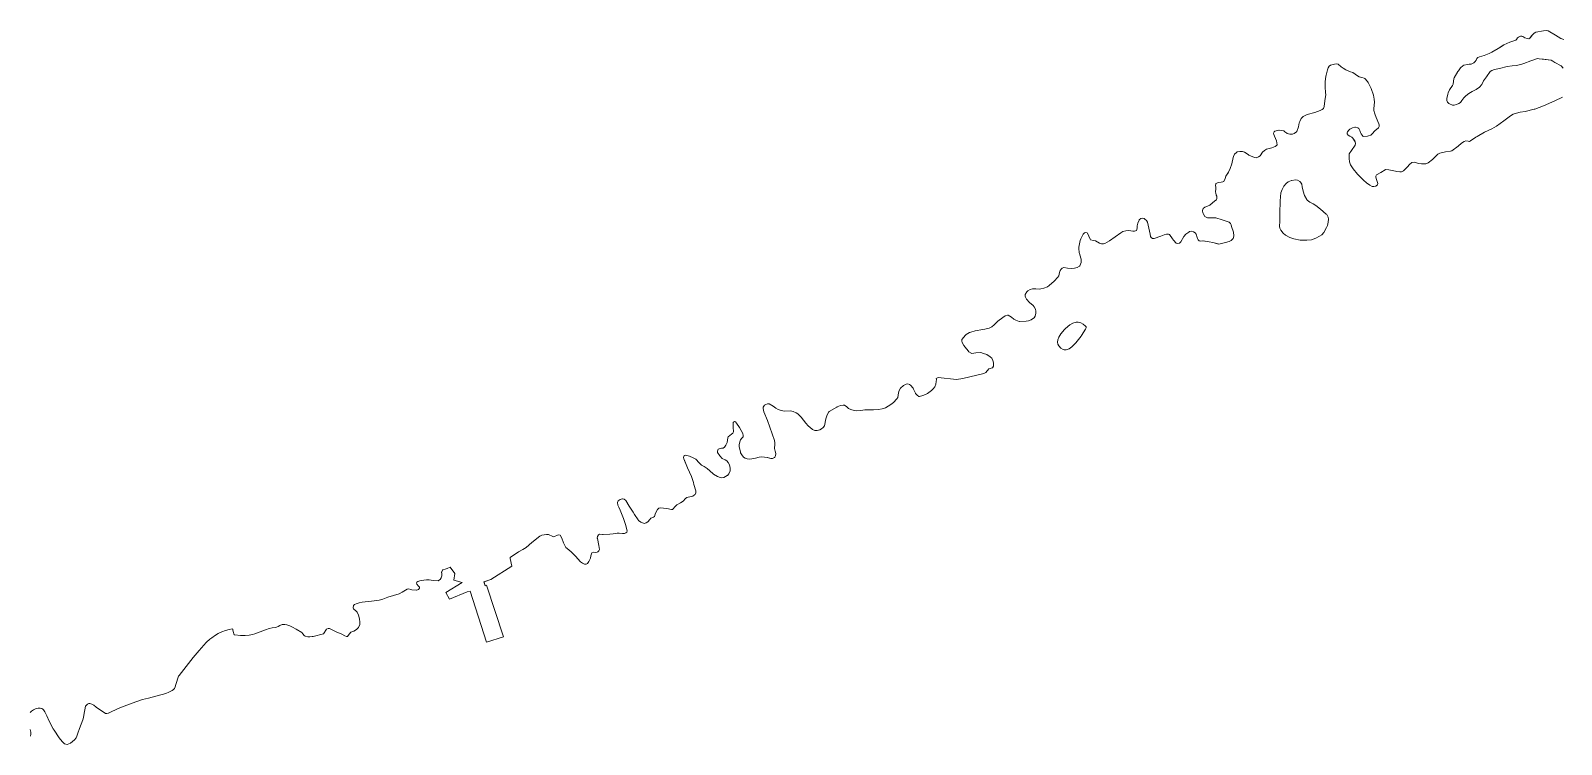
# Model space of a CAD drawing. Header units: metres. Extents: x 3 to 1027712, y 40 to 4430649.
# Drawn here: x 1026254.2 to 1026495.6, y 4427567.3 to 4427679.8 of the extents above; entities that cross this region are included whole.
import ezdxf

# ---------------------------------------------------------------- set-up
doc = ezdxf.new("R2010")
doc.units = ezdxf.units.M
doc.header["$MEASUREMENT"] = 0
doc.layers.add('RN_LIC_5_km', color=7, linetype='Continuous', lineweight=9, true_color=0xe5f2bf)
doc.layers.add('RN_ZEPA_5_km', color=7, linetype='Continuous', lineweight=9, true_color=0xc2d3f2)

msp = doc.modelspace()

# ---------------------------------------------------------------- linework, layer by layer
at = {"layer": 'RN_LIC_5_km'}
for points in [[(1026495.92, 4427673.94), (1026495.57, 4427674.27), (1026494.59, 4427674.82), (1026494.28, 4427675.02), (1026494.01, 4427675.16), (1026492.81, 4427675.31), (1026492.14, 4427675.4), (1026491.86, 4427675.42), (1026490.8, 4427675.08), (1026489.7, 4427674.66), (1026489.37, 4427674.55), (1026488.56, 4427674.35), (1026487.85, 4427674.26), (1026487.06, 4427674.17), (1026485.89, 4427673.87), (1026485.1, 4427673.71), (1026484.67, 4427673.56), (1026484.38, 4427673.37), (1026483.8, 4427672.57), (1026483.36, 4427671.92), (1026483.29, 4427671.82), (1026483.07, 4427671.32), (1026482.7, 4427670.92), (1026482.2, 4427670.56), (1026481.54, 4427670.22), (1026481.02, 4427669.94), (1026480.57, 4427669.57), (1026480.22, 4427669.23), (1026479.95, 4427668.83), (1026479.7, 4427668.52), (1026479.46, 4427668.34), (1026479.09, 4427668.16), (1026478.7, 4427668.09), (1026478.46, 4427668.1), (1026478, 4427668.3), (1026477.89, 4427668.36), (1026477.68, 4427668.57), (1026477.56, 4427668.81), (1026477.54, 4427669.11), (1026477.7, 4427669.84), (1026477.78, 4427670.05), (1026477.99, 4427670.52), (1026478.46, 4427671.19), (1026478.58, 4427671.41), (1026478.62, 4427671.87), (1026478.67, 4427672.25), (1026478.73, 4427672.39), (1026479.28, 4427673.37), (1026479.39, 4427673.52), (1026479.72, 4427673.96), (1026480.09, 4427674.27), (1026480.26, 4427674.37), (1026480.8, 4427674.51), (1026481.1, 4427674.53), (1026481.42, 4427674.57), (1026481.8, 4427674.75), (1026482.05, 4427674.95), (1026482.18, 4427675.17), (1026482.28, 4427675.43), (1026482.44, 4427675.6), (1026482.7, 4427675.69), (1026483.43, 4427675.89), (1026484.25, 4427676.23), (1026484.65, 4427676.43), (1026485.66, 4427676.99), (1026486.04, 4427677.25), (1026486.54, 4427677.59), (1026487.52, 4427678.01), (1026488.15, 4427678.22), (1026488.43, 4427678.33), (1026488.53, 4427678.42), (1026488.7, 4427678.68), (1026488.88, 4427678.8), (1026489.18, 4427678.95), (1026489.4, 4427678.98), (1026489.54, 4427678.91), (1026489.84, 4427678.71), (1026490.22, 4427678.58), (1026490.49, 4427678.55), (1026490.67, 4427678.62), (1026490.94, 4427678.99), (1026491.04, 4427679.11), (1026491.33, 4427679.41), (1026491.59, 4427679.57), (1026492.83, 4427679.79), (1026493.21, 4427679.83), (1026493.52, 4427679.79), (1026494.7, 4427679.13), (1026495.53, 4427678.6), (1026495.99, 4427678.44)], [(1026254.1, 4427572.31), (1026254.35, 4427572.52), (1026254.65, 4427572.71), (1026254.98, 4427572.87), (1026255.39, 4427572.99), (1026255.7, 4427573.01), (1026255.97, 4427572.94), (1026256.14, 4427572.85), (1026256.21, 4427572.76), (1026256.41, 4427572.43), (1026256.75, 4427571.81), (1026257.14, 4427570.96), (1026257.75, 4427569.74), (1026257.9, 4427569.51), (1026258.72, 4427568.3), (1026259.17, 4427567.76), (1026259.55, 4427567.39), (1026259.76, 4427567.3), (1026259.94, 4427567.29), (1026260.21, 4427567.35), (1026260.48, 4427567.49), (1026260.81, 4427567.72), (1026261.11, 4427568.02), (1026261.35, 4427568.34), (1026261.46, 4427568.57), (1026261.65, 4427569.06), (1026261.92, 4427569.78), (1026262.43, 4427571.16), (1026262.51, 4427571.51), (1026262.57, 4427571.92), (1026262.83, 4427573.29), (1026262.93, 4427573.43), (1026263.18, 4427573.65), (1026263.36, 4427573.72), (1026263.55, 4427573.73), (1026263.84, 4427573.65), (1026264.14, 4427573.48), (1026264.55, 4427573.17), (1026266.01, 4427572.18), (1026266.21, 4427572.16), (1026266.41, 4427572.19), (1026266.48, 4427572.21), (1026267.02, 4427572.46), (1026268.28, 4427573.07), (1026268.94, 4427573.32), (1026270.81, 4427574.02), (1026271.86, 4427574.36), (1026272.78, 4427574.58), (1026275.53, 4427575.33), (1026275.98, 4427575.5), (1026276.52, 4427575.77), (1026276.74, 4427575.93), (1026276.87, 4427576.1), (1026277, 4427576.35), (1026277.1, 4427576.72), (1026277.54, 4427578.03), (1026277.64, 4427578.17), (1026279.85, 4427581), (1026280.78, 4427582.11), (1026281.88, 4427583.33), (1026281.94, 4427583.38), (1026282.48, 4427583.89), (1026282.75, 4427584.11), (1026283.33, 4427584.52), (1026283.78, 4427584.78), (1026284.36, 4427585.05), (1026284.93, 4427585.26), (1026285.49, 4427585.42), (1026285.96, 4427585.5), (1026286.06, 4427585.44), (1026286.11, 4427585.35), (1026286.15, 4427585.09), (1026286.32, 4427584.58), (1026286.41, 4427584.54), (1026287.3, 4427584.46), (1026288.03, 4427584.45), (1026288.67, 4427584.5), (1026289.19, 4427584.61), (1026289.53, 4427584.72), (1026291.22, 4427585.35), (1026291.83, 4427585.57), (1026292.27, 4427585.67), (1026292.76, 4427585.72), (1026292.98, 4427585.77), (1026293.23, 4427585.87), (1026293.51, 4427586.04), (1026293.85, 4427586.2), (1026293.92, 4427586.21), (1026294.27, 4427586.19), (1026294.61, 4427586.13), (1026295.05, 4427585.97), (1026295.47, 4427585.78), (1026296.08, 4427585.44), (1026296.95, 4427584.91), (1026297.13, 4427584.72), (1026297.33, 4427584.47), (1026297.5, 4427584.34), (1026297.54, 4427584.33), (1026297.93, 4427584.25), (1026298.25, 4427584.24), (1026298.6, 4427584.28), (1026298.75, 4427584.32), (1026300.39, 4427584.73), (1026300.88, 4427585.44), (1026301.13, 4427585.58), (1026301.31, 4427585.56), (1026301.66, 4427585.41), (1026302.38, 4427585.05), (1026303.29, 4427584.69), (1026303.74, 4427584.4), (1026304, 4427584.28), (1026304.15, 4427584.31), (1026304.29, 4427584.45), (1026304.72, 4427584.96), (1026305.19, 4427585.13), (1026305.58, 4427585.39), (1026305.9, 4427585.73), (1026306.1, 4427586.2), (1026306.14, 4427586.57), (1026306.07, 4427587.1), (1026305.9, 4427587.68), (1026305.72, 4427588.11), (1026305.52, 4427588.31), (1026305.1, 4427588.67), (1026305.07, 4427588.84), (1026305.13, 4427589.18), (1026305.25, 4427589.32), (1026305.52, 4427589.47), (1026305.99, 4427589.63), (1026306.5, 4427589.71), (1026307.97, 4427589.85), (1026309.19, 4427590.03), (1026309.76, 4427590.2), (1026310.55, 4427590.52), (1026311.42, 4427590.74), (1026312.34, 4427591.04), (1026312.79, 4427591.29), (1026313.03, 4427591.44), (1026313.59, 4427591.78), (1026313.84, 4427591.8), (1026314.13, 4427591.71), (1026314.34, 4427591.66), (1026315, 4427591.6), (1026315.07, 4427591.61), (1026315.36, 4427591.73), (1026315.53, 4427591.92), (1026315.52, 4427592.1), (1026315.39, 4427592.23), (1026315.1, 4427592.56), (1026315.04, 4427592.77), (1026315.1, 4427592.88), (1026315.25, 4427592.98), (1026315.6, 4427593.07), (1026315.8, 4427593.11), (1026316.63, 4427593.25), (1026317.04, 4427593.21), (1026317.67, 4427593.12), (1026318.46, 4427593.09), (1026318.54, 4427593.12), (1026318.81, 4427593.31), (1026318.95, 4427593.55), (1026319.04, 4427593.84), (1026319.03, 4427594.2), (1026319.02, 4427594.44), (1026319.03, 4427594.49), (1026319.16, 4427594.76), (1026319.21, 4427594.79), (1026319.56, 4427594.91), (1026319.87, 4427595.01), (1026320.36, 4427595.23), (1026321.08, 4427594.23), (1026320.94, 4427593.2), (1026322.27, 4427592.79), (1026319.69, 4427591.22), (1026320.27, 4427590.17), (1026323.03, 4427591.36), (1026323.51, 4427591.44), (1026326.11, 4427583.38), (1026328.77, 4427584.23), (1026326.09, 4427592.37), (1026325.87, 4427592.28), (1026325.7, 4427592.91), (1026326.8, 4427593.27), (1026330.1, 4427595.41), (1026329.85, 4427596.62), (1026329.83, 4427596.78), (1026331.15, 4427597.64), (1026331.82, 4427598.02), (1026332.35, 4427598.34), (1026333.25, 4427599.14), (1026334.5, 4427600.12), (1026334.82, 4427600.28), (1026335.54, 4427600.37), (1026335.85, 4427600.37), (1026336.55, 4427600.08), (1026336.72, 4427600.03), (1026337.42, 4427600.35), (1026337.69, 4427600.3), (1026338, 4427599.78), (1026338.26, 4427599.09), (1026338.4, 4427598.74), (1026338.63, 4427598.35), (1026338.82, 4427598.15), (1026339.47, 4427597.65), (1026340.14, 4427596.96), (1026340.93, 4427596.09), (1026341.25, 4427595.85), (1026341.57, 4427595.72), (1026341.81, 4427595.72), (1026342.02, 4427595.83), (1026342.24, 4427596.15), (1026342.48, 4427596.67), (1026342.56, 4427597.04), (1026342.7, 4427597.49), (1026342.95, 4427597.58), (1026343.27, 4427597.53), (1026343.54, 4427597.58), (1026343.66, 4427597.66), (1026343.83, 4427597.8), (1026343.92, 4427598), (1026343.8, 4427598.67), (1026343.58, 4427599.76), (1026343.56, 4427599.8), (1026343.61, 4427600.08), (1026343.78, 4427600.34), (1026343.92, 4427600.44), (1026344.38, 4427600.37), (1026344.48, 4427600.37), (1026345.54, 4427600.42), (1026346.06, 4427600.48), (1026346.72, 4427600.6), (1026347, 4427600.6), (1026347.54, 4427600.52), (1026347.88, 4427600.55), (1026348.08, 4427600.63), (1026348.25, 4427600.77), (1026348.3, 4427600.95), (1026348, 4427601.97), (1026347.68, 4427602.89), (1026347.16, 4427604.24), (1026346.95, 4427604.69), (1026346.8, 4427605.03), (1026346.76, 4427605.43), (1026346.88, 4427605.67), (1026347.15, 4427605.89), (1026347.48, 4427606.02), (1026347.54, 4427606.01), (1026347.81, 4427605.94), (1026348.07, 4427605.74), (1026348.6, 4427604.86), (1026349.25, 4427603.89), (1026349.46, 4427603.56), (1026350.02, 4427602.69), (1026350.09, 4427602.59), (1026350.41, 4427602.33), (1026350.84, 4427602.16), (1026350.94, 4427602.14), (1026351.27, 4427602.21), (1026351.53, 4427602.36), (1026351.84, 4427602.77), (1026352, 4427602.95), (1026352.41, 4427603.1), (1026352.57, 4427603.2), (1026352.7, 4427603.58), (1026352.83, 4427603.96), (1026353.08, 4427604.31), (1026353.25, 4427604.51), (1026353.51, 4427604.6), (1026354.56, 4427604.48), (1026355.27, 4427604.34), (1026355.42, 4427604.34), (1026355.9, 4427604.83), (1026356.11, 4427605.07), (1026356.7, 4427605.4), (1026357.09, 4427605.64), (1026357.5, 4427606.05), (1026357.68, 4427606.2), (1026358.36, 4427606.36), (1026358.62, 4427606.42), (1026358.91, 4427606.62), (1026358.98, 4427606.7), (1026359.09, 4427606.93), (1026359.11, 4427607.26), (1026358.82, 4427608.28), (1026358.72, 4427608.58), (1026358.41, 4427609.55), (1026357.8, 4427610.89), (1026357.25, 4427612.23), (1026357.21, 4427612.32), (1026357.18, 4427612.54), (1026357.28, 4427612.82), (1026357.42, 4427612.91), (1026358.11, 4427612.74), (1026358.71, 4427612.47), (1026359.09, 4427612.25), (1026359.63, 4427611.7), (1026360.02, 4427611.34), (1026360.4, 4427611.09), (1026360.91, 4427610.79), (1026361.77, 4427610.01), (1026361.91, 4427609.9), (1026362.51, 4427609.55), (1026362.93, 4427609.38), (1026363.2, 4427609.34), (1026363.55, 4427609.39), (1026364.05, 4427609.69), (1026364.08, 4427609.71), (1026364.32, 4427609.97), (1026364.53, 4427610.43), (1026364.54, 4427610.83), (1026364.4, 4427611.38), (1026364.21, 4427611.75), (1026364.02, 4427611.99), (1026363.72, 4427612.17), (1026363.28, 4427612.39), (1026362.87, 4427612.8), (1026362.54, 4427613.3), (1026362.51, 4427613.54), (1026362.65, 4427613.85), (1026363.15, 4427614), (1026363.41, 4427614.02), (1026363.65, 4427614.15), (1026363.86, 4427614.47), (1026364.04, 4427614.87), (1026364.16, 4427615.61), (1026364.22, 4427615.8), (1026364.76, 4427616.21), (1026364.95, 4427616.36), (1026365.05, 4427616.58), (1026365, 4427617.3), (1026364.98, 4427617.75), (1026365.01, 4427618.04), (1026365.04, 4427618.1), (1026365.2, 4427618.18), (1026365.36, 4427618.17), (1026365.52, 4427617.96), (1026366, 4427617.28), (1026366.5, 4427616.32), (1026366.58, 4427615.98), (1026366.56, 4427615.78), (1026366.38, 4427615.55), (1026366.17, 4427615.31), (1026366.04, 4427614.97), (1026365.95, 4427614.5), (1026365.95, 4427614.19), (1026366.13, 4427613.41), (1026366.18, 4427613.26), (1026366.34, 4427612.92), (1026366.64, 4427612.6), (1026366.87, 4427612.43), (1026367.2, 4427612.31), (1026367.65, 4427612.28), (1026368.52, 4427612.41), (1026369.11, 4427612.56), (1026369.47, 4427612.63), (1026370.39, 4427612.51), (1026370.94, 4427612.39), (1026371.22, 4427612.37), (1026371.52, 4427612.51), (1026371.59, 4427612.56), (1026371.69, 4427612.79), (1026371.71, 4427613.16), (1026371.61, 4427613.53), (1026371.53, 4427613.93), (1026371.55, 4427614.61), (1026371.55, 4427614.84), (1026371.53, 4427615.21), (1026370.39, 4427618.37), (1026369.86, 4427619.72), (1026369.77, 4427619.99), (1026369.73, 4427620.2), (1026369.71, 4427620.32), (1026369.72, 4427620.45), (1026369.94, 4427620.75), (1026370.16, 4427620.9), (1026370.41, 4427621), (1026370.7, 4427620.97), (1026371.31, 4427620.64), (1026371.73, 4427620.32), (1026372.12, 4427620.08), (1026372.57, 4427619.91), (1026373.11, 4427619.83), (1026374.02, 4427619.87), (1026374.46, 4427619.79), (1026374.95, 4427619.59), (1026375.22, 4427619.39), (1026375.75, 4427618.88), (1026376.47, 4427617.95), (1026376.83, 4427617.53), (1026377.46, 4427616.97), (1026377.52, 4427616.92), (1026377.86, 4427616.78), (1026378.24, 4427616.76), (1026378.68, 4427616.88), (1026378.92, 4427617.02), (1026379.22, 4427617.28), (1026379.38, 4427617.53), (1026379.62, 4427618.6), (1026379.82, 4427619.24), (1026380.11, 4427619.75), (1026380.15, 4427619.8), (1026381.34, 4427620.48), (1026381.41, 4427620.5), (1026381.92, 4427620.71), (1026382.36, 4427620.79), (1026382.55, 4427620.78), (1026382.91, 4427620.5), (1026383.21, 4427620.26), (1026383.58, 4427620.1), (1026384.09, 4427619.93), (1026384.52, 4427619.88), (1026385.11, 4427619.96), (1026385.75, 4427620.06), (1026386.16, 4427620.05), (1026387.13, 4427620.02), (1026387.9, 4427620.08), (1026388.52, 4427620.2), (1026389.03, 4427620.38), (1026389.85, 4427620.88), (1026390.28, 4427621.21), (1026390.82, 4427621.77), (1026390.97, 4427621.98), (1026391.1, 4427622.74), (1026391.19, 4427623.07), (1026391.41, 4427623.44), (1026391.87, 4427623.89), (1026391.95, 4427623.95), (1026392.26, 4427624.09), (1026392.54, 4427624.13), (1026392.82, 4427624.06), (1026392.99, 4427623.92), (1026393.37, 4427623.47), (1026393.45, 4427623.32), (1026393.77, 4427622.65), (1026393.78, 4427622.61), (1026394.01, 4427622.34), (1026394.27, 4427622.16), (1026394.37, 4427622.13), (1026394.92, 4427622.28), (1026395.05, 4427622.34), (1026395.65, 4427622.64), (1026396.26, 4427623.08), (1026396.53, 4427623.34), (1026396.79, 4427623.66), (1026396.97, 4427624.1), (1026397.03, 4427624.53), (1026397.05, 4427624.84), (1026397.04, 4427624.96), (1026397.12, 4427625.04), (1026397.34, 4427625.14), (1026400.23, 4427624.83), (1026401.23, 4427624.99), (1026404.54, 4427625.75), (1026404.84, 4427625.92), (1026405.34, 4427626.49), (1026405.91, 4427626.68), (1026406.06, 4427626.92), (1026406.06, 4427627.43), (1026405.97, 4427627.83), (1026405.8, 4427628.18), (1026405.54, 4427628.39), (1026405, 4427628.76), (1026404.49, 4427628.94), (1026404.05, 4427629.07), (1026403.29, 4427629.02), (1026402.62, 4427628.94), (1026402.19, 4427629.19), (1026401.92, 4427629.55), (1026401.82, 4427629.65), (1026401.39, 4427630.18), (1026401.15, 4427630.53), (1026401.1, 4427630.73), (1026401.06, 4427630.81), (1026401.09, 4427631.13), (1026401.12, 4427631.19), (1026401.59, 4427631.75), (1026401.77, 4427631.9), (1026402.28, 4427632.24), (1026402.47, 4427632.31), (1026403.15, 4427632.52), (1026404.4, 4427632.69), (1026404.68, 4427632.74), (1026405.39, 4427632.93), (1026405.77, 4427633.11), (1026406.18, 4427633.42), (1026406.76, 4427634.02), (1026407.53, 4427634.61), (1026407.9, 4427634.84), (1026408.29, 4427634.95), (1026408.35, 4427634.95), (1026408.89, 4427634.67), (1026409.29, 4427634.36), (1026409.57, 4427634.19), (1026410.1, 4427633.97), (1026410.18, 4427633.95), (1026411.22, 4427634.03), (1026411.6, 4427634.09), (1026411.98, 4427634.21), (1026412.38, 4427634.47), (1026412.46, 4427634.54), (1026412.63, 4427634.81), (1026412.74, 4427635.27), (1026412.74, 4427635.59), (1026412.68, 4427635.93), (1026412.49, 4427636.28), (1026412.29, 4427636.48), (1026411.73, 4427636.98), (1026411.28, 4427637.48), (1026411.08, 4427637.79), (1026411.03, 4427637.96), (1026411.07, 4427638.22), (1026411.34, 4427638.63), (1026411.5, 4427638.78), (1026411.85, 4427639), (1026412.22, 4427639.1), (1026412.75, 4427639.1), (1026413.36, 4427639.09), (1026413.51, 4427639.11), (1026414.02, 4427639.21), (1026414.56, 4427639.44), (1026414.85, 4427639.63), (1026415.65, 4427640.35), (1026416.2, 4427640.95), (1026416.36, 4427641.15), (1026416.45, 4427641.67), (1026416.56, 4427642), (1026416.74, 4427642.23), (1026416.91, 4427642.39), (1026417.17, 4427642.47), (1026417.74, 4427642.38), (1026418.29, 4427642.3), (1026418.86, 4427642.39), (1026419.27, 4427642.5), (1026419.64, 4427642.72), (1026419.67, 4427642.75), (1026419.86, 4427643.29), (1026419.87, 4427643.36), (1026419.88, 4427643.78), (1026419.84, 4427643.95), (1026419.6, 4427644.67), (1026419.57, 4427644.81), (1026419.51, 4427645.51), (1026419.52, 4427645.7), (1026419.74, 4427646.74), (1026419.83, 4427647.03), (1026420.19, 4427647.75), (1026420.43, 4427647.95), (1026420.62, 4427648), (1026420.81, 4427647.95), (1026421.02, 4427647.59), (1026421.09, 4427647.42), (1026421.29, 4427646.95), (1026421.37, 4427646.84), (1026421.83, 4427646.74), (1026422.14, 4427646.71), (1026422.17, 4427646.68), (1026422.78, 4427646.32), (1026423.1, 4427646.2), (1026423.41, 4427646.19), (1026423.61, 4427646.25), (1026424.36, 4427646.67), (1026426.13, 4427647.93), (1026426.46, 4427648.14), (1026426.92, 4427648.27), (1026427.41, 4427648.31), (1026428.02, 4427648.22), (1026428.29, 4427648.21), (1026428.6, 4427648.34), (1026428.7, 4427648.68), (1026428.7, 4427649.05), (1026428.81, 4427649.48), (1026429.02, 4427649.97), (1026429.06, 4427650.02), (1026429.28, 4427650.2), (1026429.54, 4427650.25), (1026429.84, 4427650.19), (1026429.93, 4427650.12), (1026430.17, 4427649.91), (1026430.34, 4427649.62), (1026430.75, 4427647.75), (1026430.84, 4427647.38), (1026430.91, 4427647.23), (1026431.14, 4427647.08), (1026431.38, 4427647.06), (1026432.44, 4427647.42), (1026432.99, 4427647.64), (1026433.35, 4427647.76), (1026433.65, 4427647.76), (1026433.83, 4427647.7), (1026434.28, 4427647.02), (1026434.46, 4427646.77), (1026434.83, 4427646.35), (1026434.87, 4427646.31), (1026435.08, 4427646.26), (1026435.38, 4427646.34), (1026435.6, 4427646.51), (1026436.07, 4427647.36), (1026436.41, 4427647.72), (1026436.85, 4427648.08), (1026436.96, 4427648.14), (1026437.21, 4427648.2), (1026437.59, 4427648.13), (1026437.88, 4427647.93), (1026438.05, 4427647.72), (1026438.19, 4427647.19), (1026438.22, 4427647.07), (1026438.32, 4427646.82), (1026438.48, 4427646.68), (1026438.66, 4427646.63), (1026439.11, 4427646.68), (1026440.1, 4427646.55), (1026440.67, 4427646.43), (1026441.52, 4427646.2), (1026441.61, 4427646.18), (1026442.66, 4427646.41), (1026443.24, 4427646.6), (1026443.55, 4427646.76), (1026443.85, 4427647.07), (1026443.92, 4427647.21), (1026443.98, 4427647.48), (1026443.9, 4427648.08), (1026443.62, 4427648.94), (1026443.52, 4427649.2), (1026443.43, 4427649.44), (1026443.24, 4427649.62), (1026442.15, 4427649.98), (1026441.12, 4427650.33), (1026440.64, 4427650.34), (1026440.15, 4427650.3), (1026439.8, 4427650.34), (1026439.38, 4427650.52), (1026439.12, 4427650.98), (1026439.07, 4427651.11), (1026439.02, 4427651.4), (1026439.09, 4427651.7), (1026439.15, 4427651.8), (1026439.4, 4427652), (1026439.83, 4427652.15), (1026440.2, 4427652.33), (1026440.99, 4427652.98), (1026441.21, 4427653.17), (1026441.3, 4427653.34), (1026441.27, 4427653.74), (1026441.2, 4427653.9), (1026441.1, 4427654.27), (1026441.09, 4427654.34), (1026441.13, 4427654.95), (1026441.11, 4427655.15), (1026441.06, 4427655.43), (1026441.11, 4427655.7), (1026441.14, 4427655.74), (1026441.57, 4427655.9), (1026441.96, 4427655.94), (1026442.25, 4427655.98), (1026442.41, 4427656.07), (1026442.59, 4427656.5), (1026442.7, 4427656.88), (1026443.05, 4427657.43), (1026443.12, 4427657.54), (1026443.4, 4427658.08), (1026443.63, 4427658.81), (1026443.87, 4427659.83), (1026443.92, 4427660), (1026444.09, 4427660.34), (1026444.38, 4427660.64), (1026444.51, 4427660.72), (1026444.92, 4427660.79), (1026445.32, 4427660.77), (1026445.66, 4427660.67), (1026446.22, 4427660.29), (1026446.35, 4427660.21), (1026447.2, 4427659.82), (1026447.48, 4427659.8), (1026447.87, 4427659.92), (1026448.1, 4427660.07), (1026448.48, 4427660.68), (1026448.78, 4427660.91), (1026449.13, 4427661.13), (1026449.96, 4427661.36), (1026450.46, 4427661.54), (1026450.7, 4427661.71), (1026450.8, 4427661.84), (1026450.67, 4427662.44), (1026450.4, 4427663.2), (1026450.29, 4427663.45), (1026450.24, 4427663.64), (1026450.31, 4427663.85), (1026450.44, 4427663.98), (1026451.04, 4427664.13), (1026451.09, 4427664.14), (1026451.53, 4427664.11), (1026451.84, 4427664.03), (1026452.02, 4427663.9), (1026452.3, 4427663.66), (1026452.4, 4427663.62), (1026452.81, 4427663.52), (1026453.22, 4427663.51), (1026453.5, 4427663.59), (1026453.87, 4427663.86), (1026453.92, 4427663.92), (1026454.16, 4427664.64), (1026454.28, 4427665.28), (1026454.36, 4427665.52), (1026454.6, 4427665.99), (1026454.63, 4427666.03), (1026454.91, 4427666.29), (1026455.54, 4427666.6), (1026456.72, 4427666.95), (1026457.59, 4427667.22), (1026457.9, 4427667.38), (1026458.1, 4427667.58), (1026458.23, 4427667.89), (1026458.31, 4427668.78), (1026458.45, 4427669.78), (1026458.44, 4427670.04), (1026458.36, 4427670.97), (1026458.37, 4427671.74), (1026458.5, 4427672.64), (1026458.53, 4427672.81), (1026458.72, 4427673.65), (1026458.83, 4427673.96), (1026459.02, 4427674.24), (1026459.22, 4427674.4), (1026459.86, 4427674.53), (1026460.23, 4427674.59), (1026460.43, 4427674.56), (1026460.91, 4427674.12), (1026461.22, 4427673.89), (1026461.62, 4427673.63), (1026462.35, 4427673.36), (1026462.75, 4427673.22), (1026463.48, 4427672.7), (1026463.74, 4427672.54), (1026464.17, 4427672.44), (1026464.53, 4427672.33), (1026464.63, 4427672.26), (1026465.04, 4427671.81), (1026465.13, 4427671.66), (1026465.58, 4427670.8), (1026465.62, 4427670.7), (1026465.97, 4427669.64), (1026466.1, 4427669.03), (1026466.17, 4427668.58), (1026466.12, 4427668.06), (1026466.05, 4427667.5), (1026466.06, 4427667.26), (1026466.18, 4427666.73), (1026466.43, 4427666.12), (1026466.86, 4427665.12), (1026466.9, 4427664.99), (1026466.89, 4427664.72), (1026466.8, 4427664.51), (1026466.22, 4427664.05), (1026465.8, 4427663.57), (1026465.55, 4427663.36), (1026465.19, 4427663.23), (1026465.03, 4427663.2), (1026464.36, 4427663.16), (1026464.06, 4427663.55), (1026463.95, 4427663.75), (1026463.85, 4427664.11), (1026463.69, 4427664.38), (1026463.52, 4427664.5), (1026463.18, 4427664.61), (1026463.06, 4427664.6), (1026462.69, 4427664.52), (1026462.28, 4427664.31), (1026462.09, 4427664.14), (1026461.88, 4427663.86), (1026461.86, 4427663.78), (1026461.86, 4427663.54), (1026461.98, 4427663.36), (1026462.26, 4427663.19), (1026462.58, 4427663.01), (1026462.72, 4427662.87), (1026463.03, 4427662.45), (1026463.09, 4427662.3), (1026463.14, 4427662.05), (1026463.09, 4427661.79), (1026462.52, 4427660.95), (1026462.17, 4427660.4), (1026462.13, 4427660.32), (1026462.14, 4427659.66), (1026462.21, 4427659.16), (1026462.39, 4427658.69), (1026462.79, 4427658.05), (1026463.46, 4427657.22), (1026464.41, 4427656.26), (1026464.91, 4427655.81), (1026465.43, 4427655.46), (1026465.78, 4427655.28), (1026466.05, 4427655.23), (1026466.36, 4427655.3), (1026466.44, 4427655.34), (1026466.61, 4427655.53), (1026466.68, 4427655.71), (1026466.49, 4427656.34), (1026466.37, 4427656.72), (1026466.35, 4427656.91), (1026466.46, 4427657.09), (1026467.13, 4427657.47), (1026467.84, 4427657.89), (1026467.89, 4427657.92), (1026468.42, 4427657.9), (1026469.46, 4427657.67), (1026469.61, 4427657.64), (1026470.13, 4427657.55), (1026470.41, 4427657.57), (1026470.71, 4427657.71), (1026471.37, 4427658.35), (1026471.68, 4427658.7), (1026472.04, 4427659.03), (1026472.07, 4427659.04), (1026472.44, 4427659.07), (1026473.1, 4427658.89), (1026473.55, 4427658.83), (1026474.13, 4427658.81), (1026474.23, 4427658.81), (1026474.62, 4427658.98), (1026475.31, 4427659.52), (1026476.13, 4427660.33), (1026476.46, 4427660.53), (1026477.14, 4427660.69), (1026477.37, 4427660.73), (1026478.15, 4427660.84), (1026478.35, 4427660.89), (1026479.37, 4427661.64), (1026479.89, 4427662.1), (1026480.31, 4427662.36), (1026480.54, 4427662.45), (1026480.9, 4427662.38), (1026481.13, 4427662.37), (1026481.31, 4427662.44), (1026482.15, 4427663.04), (1026482.32, 4427663.13), (1026483.51, 4427663.8), (1026484.67, 4427664.35), (1026485.39, 4427664.75), (1026486.55, 4427665.61), (1026487.61, 4427666.41), (1026488.03, 4427666.66), (1026488.89, 4427666.92), (1026489.1, 4427666.96), (1026489.93, 4427667.06), (1026491.36, 4427667.43), (1026491.44, 4427667.46), (1026492.78, 4427667.95), (1026494.6, 4427668.77), (1026495.8, 4427669.34)], [(1026254.17, 4427568.59), (1026254.21, 4427568.89), (1026254.21, 4427569.21), (1026254.13, 4427569.64)]]:
    msp.add_lwpolyline(points, dxfattribs=at)
at = {"layer": 'RN_ZEPA_5_km'}
for points in [[(1026495.92, 4427673.94), (1026495.57, 4427674.27), (1026494.59, 4427674.82), (1026494.28, 4427675.02), (1026494.01, 4427675.16), (1026492.14, 4427675.4), (1026491.86, 4427675.42), (1026490.8, 4427675.08), (1026489.7, 4427674.66), (1026489.37, 4427674.55), (1026488.56, 4427674.35), (1026487.85, 4427674.26), (1026487.06, 4427674.17), (1026485.89, 4427673.87), (1026485.1, 4427673.71), (1026484.67, 4427673.56), (1026484.38, 4427673.37), (1026483.8, 4427672.57), (1026483.36, 4427671.92), (1026483.29, 4427671.82), (1026483.07, 4427671.32), (1026482.7, 4427670.92), (1026482.2, 4427670.55), (1026481.54, 4427670.22), (1026481.02, 4427669.94), (1026480.57, 4427669.57), (1026480.22, 4427669.23), (1026479.95, 4427668.83), (1026479.7, 4427668.52), (1026479.46, 4427668.34), (1026479.09, 4427668.16), (1026478.7, 4427668.09), (1026478.46, 4427668.1), (1026478, 4427668.3), (1026477.89, 4427668.36), (1026477.68, 4427668.57), (1026477.56, 4427668.81), (1026477.54, 4427669.11), (1026477.7, 4427669.84), (1026477.78, 4427670.05), (1026477.99, 4427670.52), (1026478.46, 4427671.19), (1026478.58, 4427671.41), (1026478.62, 4427671.87), (1026478.67, 4427672.25), (1026478.73, 4427672.39), (1026479.28, 4427673.37), (1026479.39, 4427673.52), (1026479.72, 4427673.96), (1026480.09, 4427674.27), (1026480.26, 4427674.37), (1026480.8, 4427674.51), (1026481.1, 4427674.53), (1026481.42, 4427674.57), (1026481.8, 4427674.75), (1026482.04, 4427674.95), (1026482.18, 4427675.17), (1026482.28, 4427675.43), (1026482.44, 4427675.6), (1026482.7, 4427675.69), (1026483.43, 4427675.89), (1026484.25, 4427676.23), (1026484.65, 4427676.43), (1026485.66, 4427676.99), (1026486.54, 4427677.59), (1026487.52, 4427678.01), (1026488.15, 4427678.22), (1026488.42, 4427678.33), (1026488.53, 4427678.42), (1026488.7, 4427678.68), (1026488.88, 4427678.8), (1026489.18, 4427678.95), (1026489.4, 4427678.98), (1026489.54, 4427678.91), (1026489.84, 4427678.71), (1026490.22, 4427678.58), (1026490.49, 4427678.55), (1026490.67, 4427678.62), (1026490.93, 4427678.99), (1026491.04, 4427679.11), (1026491.33, 4427679.41), (1026491.59, 4427679.57), (1026492.83, 4427679.79), (1026493.21, 4427679.83), (1026493.52, 4427679.79), (1026494.7, 4427679.13), (1026495.53, 4427678.6), (1026495.99, 4427678.44)], [(1026254.1, 4427572.31), (1026254.35, 4427572.52), (1026254.65, 4427572.71), (1026254.98, 4427572.87), (1026255.39, 4427572.99), (1026255.7, 4427573.01), (1026255.97, 4427572.94), (1026256.13, 4427572.85), (1026256.21, 4427572.76), (1026256.41, 4427572.43), (1026256.75, 4427571.81), (1026257.14, 4427570.96), (1026257.75, 4427569.74), (1026257.9, 4427569.51), (1026258.72, 4427568.3), (1026259.17, 4427567.76), (1026259.55, 4427567.39), (1026259.76, 4427567.3), (1026259.94, 4427567.29), (1026260.21, 4427567.35), (1026260.48, 4427567.49), (1026260.81, 4427567.72), (1026261.11, 4427568.02), (1026261.35, 4427568.34), (1026261.46, 4427568.57), (1026261.65, 4427569.06), (1026261.92, 4427569.78), (1026262.43, 4427571.16), (1026262.51, 4427571.51), (1026262.57, 4427571.92), (1026262.83, 4427573.29), (1026262.93, 4427573.43), (1026263.18, 4427573.65), (1026263.36, 4427573.72), (1026263.55, 4427573.73), (1026263.83, 4427573.65), (1026264.14, 4427573.48), (1026264.55, 4427573.17), (1026266.01, 4427572.18), (1026266.21, 4427572.16), (1026266.41, 4427572.19), (1026266.48, 4427572.21), (1026267.02, 4427572.46), (1026268.28, 4427573.07), (1026268.94, 4427573.32), (1026270.81, 4427574.02), (1026271.86, 4427574.36), (1026272.78, 4427574.58), (1026275.53, 4427575.33), (1026275.98, 4427575.5), (1026276.52, 4427575.77), (1026276.74, 4427575.93), (1026276.87, 4427576.1), (1026277, 4427576.35), (1026277.1, 4427576.72), (1026277.54, 4427578.03), (1026277.64, 4427578.17), (1026279.85, 4427581), (1026280.78, 4427582.11), (1026281.88, 4427583.33), (1026282.48, 4427583.89), (1026282.75, 4427584.11), (1026283.33, 4427584.52), (1026283.78, 4427584.78), (1026284.36, 4427585.05), (1026284.93, 4427585.26), (1026285.49, 4427585.42), (1026285.96, 4427585.5), (1026286.06, 4427585.44), (1026286.11, 4427585.35), (1026286.15, 4427585.09), (1026286.32, 4427584.58), (1026286.41, 4427584.54), (1026287.3, 4427584.46), (1026288.03, 4427584.45), (1026288.67, 4427584.5), (1026289.19, 4427584.61), (1026289.53, 4427584.72), (1026291.22, 4427585.35), (1026291.82, 4427585.57), (1026292.27, 4427585.67), (1026292.76, 4427585.72), (1026292.98, 4427585.77), (1026293.23, 4427585.87), (1026293.51, 4427586.04), (1026293.85, 4427586.2), (1026293.92, 4427586.21), (1026294.27, 4427586.19), (1026294.61, 4427586.13), (1026295.05, 4427585.97), (1026295.47, 4427585.78), (1026296.08, 4427585.44), (1026296.95, 4427584.91), (1026297.13, 4427584.72), (1026297.33, 4427584.47), (1026297.5, 4427584.34), (1026297.54, 4427584.33), (1026297.93, 4427584.25), (1026298.25, 4427584.24), (1026298.6, 4427584.28), (1026298.75, 4427584.32), (1026300.39, 4427584.73), (1026300.88, 4427585.44), (1026301.13, 4427585.58), (1026301.31, 4427585.56), (1026301.66, 4427585.41), (1026302.38, 4427585.05), (1026303.29, 4427584.69), (1026303.74, 4427584.4), (1026304, 4427584.28), (1026304.15, 4427584.31), (1026304.29, 4427584.45), (1026304.72, 4427584.96), (1026305.19, 4427585.13), (1026305.58, 4427585.39), (1026305.9, 4427585.73), (1026306.1, 4427586.2), (1026306.14, 4427586.57), (1026306.07, 4427587.1), (1026305.9, 4427587.68), (1026305.72, 4427588.11), (1026305.52, 4427588.31), (1026305.1, 4427588.67), (1026305.07, 4427588.84), (1026305.13, 4427589.18), (1026305.25, 4427589.32), (1026305.52, 4427589.47), (1026305.99, 4427589.63), (1026306.5, 4427589.71), (1026307.97, 4427589.85), (1026309.19, 4427590.03), (1026309.76, 4427590.2), (1026310.55, 4427590.52), (1026311.42, 4427590.74), (1026312.34, 4427591.04), (1026312.79, 4427591.29), (1026313.59, 4427591.78), (1026313.84, 4427591.8), (1026314.13, 4427591.71), (1026314.34, 4427591.66), (1026315, 4427591.6), (1026315.07, 4427591.61), (1026315.36, 4427591.73), (1026315.53, 4427591.92), (1026315.52, 4427592.1), (1026315.39, 4427592.23), (1026315.1, 4427592.56), (1026315.04, 4427592.77), (1026315.1, 4427592.88), (1026315.25, 4427592.98), (1026315.6, 4427593.07), (1026315.79, 4427593.11), (1026316.63, 4427593.25), (1026317.04, 4427593.21), (1026317.67, 4427593.12), (1026318.46, 4427593.09), (1026318.54, 4427593.12), (1026318.81, 4427593.31), (1026318.95, 4427593.55), (1026319.03, 4427593.84), (1026319.03, 4427594.2), (1026319.02, 4427594.44), (1026319.03, 4427594.49), (1026319.16, 4427594.76), (1026319.21, 4427594.79), (1026319.56, 4427594.91), (1026319.87, 4427595.01), (1026320.36, 4427595.23), (1026321.08, 4427594.23), (1026320.94, 4427593.2), (1026322.27, 4427592.79), (1026319.69, 4427591.22), (1026320.27, 4427590.17), (1026323.03, 4427591.36), (1026323.51, 4427591.44), (1026326.1, 4427583.38), (1026328.77, 4427584.23), (1026326.09, 4427592.37), (1026325.87, 4427592.28), (1026325.69, 4427592.91), (1026326.8, 4427593.27), (1026330.1, 4427595.41), (1026329.85, 4427596.62), (1026329.83, 4427596.78), (1026331.15, 4427597.64), (1026331.82, 4427598.02), (1026332.35, 4427598.34), (1026333.25, 4427599.14), (1026334.5, 4427600.12), (1026334.82, 4427600.28), (1026335.54, 4427600.37), (1026335.85, 4427600.37), (1026336.55, 4427600.08), (1026336.72, 4427600.03), (1026337.42, 4427600.35), (1026337.69, 4427600.3), (1026338, 4427599.78), (1026338.26, 4427599.09), (1026338.4, 4427598.74), (1026338.63, 4427598.35), (1026338.82, 4427598.15), (1026339.47, 4427597.65), (1026340.14, 4427596.96), (1026340.93, 4427596.09), (1026341.25, 4427595.85), (1026341.57, 4427595.72), (1026341.81, 4427595.72), (1026342.02, 4427595.83), (1026342.24, 4427596.15), (1026342.48, 4427596.67), (1026342.56, 4427597.04), (1026342.7, 4427597.49), (1026342.95, 4427597.58), (1026343.27, 4427597.53), (1026343.54, 4427597.58), (1026343.66, 4427597.66), (1026343.83, 4427597.8), (1026343.92, 4427598), (1026343.8, 4427598.67), (1026343.58, 4427599.76), (1026343.56, 4427599.8), (1026343.61, 4427600.08), (1026343.78, 4427600.34), (1026343.92, 4427600.44), (1026344.38, 4427600.37), (1026344.48, 4427600.37), (1026345.54, 4427600.42), (1026346.06, 4427600.48), (1026346.72, 4427600.6), (1026347, 4427600.6), (1026347.54, 4427600.52), (1026347.88, 4427600.55), (1026348.08, 4427600.63), (1026348.25, 4427600.77), (1026348.3, 4427600.95), (1026348, 4427601.97), (1026347.68, 4427602.89), (1026347.16, 4427604.24), (1026346.95, 4427604.69), (1026346.8, 4427605.03), (1026346.76, 4427605.43), (1026346.88, 4427605.67), (1026347.15, 4427605.89), (1026347.48, 4427606.02), (1026347.54, 4427606.01), (1026347.81, 4427605.94), (1026348.07, 4427605.74), (1026348.6, 4427604.86), (1026349.25, 4427603.89), (1026349.46, 4427603.56), (1026350.02, 4427602.69), (1026350.09, 4427602.58), (1026350.41, 4427602.33), (1026350.84, 4427602.16), (1026350.94, 4427602.14), (1026351.27, 4427602.21), (1026351.53, 4427602.36), (1026351.84, 4427602.77), (1026352, 4427602.95), (1026352.41, 4427603.1), (1026352.57, 4427603.2), (1026352.7, 4427603.58), (1026352.83, 4427603.96), (1026353.08, 4427604.31), (1026353.25, 4427604.51), (1026353.51, 4427604.6), (1026354.56, 4427604.48), (1026355.27, 4427604.34), (1026355.42, 4427604.34), (1026355.9, 4427604.83), (1026356.11, 4427605.07), (1026356.7, 4427605.4), (1026357.09, 4427605.64), (1026357.5, 4427606.05), (1026357.68, 4427606.2), (1026358.36, 4427606.36), (1026358.62, 4427606.42), (1026358.91, 4427606.62), (1026358.98, 4427606.7), (1026359.09, 4427606.93), (1026359.11, 4427607.26), (1026358.82, 4427608.28), (1026358.72, 4427608.58), (1026358.41, 4427609.55), (1026357.8, 4427610.89), (1026357.21, 4427612.32), (1026357.18, 4427612.54), (1026357.28, 4427612.82), (1026357.42, 4427612.91), (1026358.11, 4427612.74), (1026358.71, 4427612.47), (1026359.09, 4427612.25), (1026359.63, 4427611.7), (1026360.02, 4427611.34), (1026360.4, 4427611.09), (1026360.91, 4427610.79), (1026361.77, 4427610.01), (1026361.91, 4427609.9), (1026362.51, 4427609.55), (1026362.93, 4427609.38), (1026363.2, 4427609.34), (1026363.54, 4427609.39), (1026364.05, 4427609.69), (1026364.08, 4427609.71), (1026364.32, 4427609.97), (1026364.53, 4427610.43), (1026364.54, 4427610.83), (1026364.4, 4427611.38), (1026364.21, 4427611.75), (1026364.02, 4427611.99), (1026363.72, 4427612.17), (1026363.28, 4427612.39), (1026362.87, 4427612.8), (1026362.54, 4427613.3), (1026362.51, 4427613.54), (1026362.65, 4427613.85), (1026363.15, 4427614), (1026363.41, 4427614.02), (1026363.65, 4427614.15), (1026363.86, 4427614.47), (1026364.04, 4427614.87), (1026364.16, 4427615.61), (1026364.22, 4427615.8), (1026364.75, 4427616.21), (1026364.95, 4427616.36), (1026365.05, 4427616.58), (1026365, 4427617.3), (1026364.98, 4427617.75), (1026365.01, 4427618.04), (1026365.04, 4427618.1), (1026365.2, 4427618.18), (1026365.36, 4427618.16), (1026365.52, 4427617.96), (1026366, 4427617.28), (1026366.5, 4427616.32), (1026366.58, 4427615.98), (1026366.56, 4427615.78), (1026366.38, 4427615.55), (1026366.17, 4427615.31), (1026366.04, 4427614.97), (1026365.95, 4427614.5), (1026365.95, 4427614.19), (1026366.13, 4427613.41), (1026366.18, 4427613.26), (1026366.34, 4427612.92), (1026366.64, 4427612.6), (1026366.87, 4427612.43), (1026367.2, 4427612.31), (1026367.64, 4427612.28), (1026368.52, 4427612.41), (1026369.11, 4427612.56), (1026369.47, 4427612.63), (1026370.38, 4427612.51), (1026370.94, 4427612.39), (1026371.22, 4427612.37), (1026371.52, 4427612.51), (1026371.59, 4427612.56), (1026371.69, 4427612.79), (1026371.71, 4427613.16), (1026371.61, 4427613.53), (1026371.53, 4427613.93), (1026371.55, 4427614.61), (1026371.55, 4427614.84), (1026371.53, 4427615.21), (1026370.39, 4427618.37), (1026369.86, 4427619.72), (1026369.77, 4427619.99), (1026369.71, 4427620.32), (1026369.72, 4427620.45), (1026369.94, 4427620.75), (1026370.16, 4427620.9), (1026370.41, 4427621), (1026370.7, 4427620.97), (1026371.31, 4427620.64), (1026371.73, 4427620.32), (1026372.12, 4427620.08), (1026372.57, 4427619.91), (1026373.11, 4427619.83), (1026374.02, 4427619.87), (1026374.46, 4427619.79), (1026374.95, 4427619.59), (1026375.22, 4427619.39), (1026375.75, 4427618.88), (1026376.46, 4427617.95), (1026376.82, 4427617.53), (1026377.46, 4427616.97), (1026377.52, 4427616.92), (1026377.86, 4427616.78), (1026378.24, 4427616.76), (1026378.68, 4427616.88), (1026378.92, 4427617.02), (1026379.22, 4427617.28), (1026379.38, 4427617.53), (1026379.62, 4427618.6), (1026379.82, 4427619.24), (1026380.1, 4427619.75), (1026380.15, 4427619.8), (1026381.34, 4427620.48), (1026381.41, 4427620.5), (1026381.92, 4427620.71), (1026382.36, 4427620.79), (1026382.55, 4427620.78), (1026382.91, 4427620.5), (1026383.21, 4427620.26), (1026383.58, 4427620.1), (1026384.09, 4427619.93), (1026384.52, 4427619.88), (1026385.11, 4427619.96), (1026385.75, 4427620.06), (1026386.16, 4427620.05), (1026387.13, 4427620.02), (1026387.9, 4427620.08), (1026388.52, 4427620.2), (1026389.03, 4427620.38), (1026389.85, 4427620.88), (1026390.28, 4427621.21), (1026390.82, 4427621.77), (1026390.97, 4427621.98), (1026391.1, 4427622.74), (1026391.19, 4427623.07), (1026391.41, 4427623.44), (1026391.87, 4427623.89), (1026391.95, 4427623.95), (1026392.26, 4427624.09), (1026392.54, 4427624.13), (1026392.82, 4427624.06), (1026392.99, 4427623.92), (1026393.37, 4427623.47), (1026393.45, 4427623.32), (1026393.77, 4427622.65), (1026393.78, 4427622.61), (1026394.01, 4427622.34), (1026394.27, 4427622.16), (1026394.37, 4427622.13), (1026394.92, 4427622.28), (1026395.05, 4427622.34), (1026395.65, 4427622.64), (1026396.26, 4427623.08), (1026396.53, 4427623.34), (1026396.79, 4427623.66), (1026396.97, 4427624.1), (1026397.03, 4427624.53), (1026397.05, 4427624.84), (1026397.04, 4427624.96), (1026397.12, 4427625.04), (1026397.34, 4427625.14), (1026400.23, 4427624.83), (1026401.23, 4427624.99), (1026404.54, 4427625.75), (1026404.84, 4427625.92), (1026405.34, 4427626.49), (1026405.91, 4427626.68), (1026406.06, 4427626.92), (1026406.06, 4427627.43), (1026405.97, 4427627.83), (1026405.8, 4427628.18), (1026405.54, 4427628.39), (1026405, 4427628.76), (1026404.49, 4427628.94), (1026404.05, 4427629.07), (1026403.29, 4427629.02), (1026402.62, 4427628.94), (1026402.19, 4427629.19), (1026401.92, 4427629.55), (1026401.82, 4427629.65), (1026401.39, 4427630.18), (1026401.15, 4427630.53), (1026401.1, 4427630.73), (1026401.06, 4427630.81), (1026401.09, 4427631.13), (1026401.12, 4427631.19), (1026401.59, 4427631.75), (1026401.77, 4427631.9), (1026402.28, 4427632.24), (1026402.47, 4427632.31), (1026403.15, 4427632.52), (1026404.4, 4427632.69), (1026404.68, 4427632.74), (1026405.39, 4427632.93), (1026405.77, 4427633.11), (1026406.18, 4427633.42), (1026406.76, 4427634.02), (1026407.52, 4427634.61), (1026407.9, 4427634.84), (1026408.29, 4427634.95), (1026408.35, 4427634.95), (1026408.89, 4427634.67), (1026409.29, 4427634.36), (1026409.56, 4427634.19), (1026410.1, 4427633.97), (1026410.18, 4427633.95), (1026411.21, 4427634.03), (1026411.6, 4427634.09), (1026411.98, 4427634.21), (1026412.38, 4427634.47), (1026412.46, 4427634.54), (1026412.63, 4427634.81), (1026412.74, 4427635.27), (1026412.74, 4427635.59), (1026412.68, 4427635.93), (1026412.49, 4427636.28), (1026412.29, 4427636.48), (1026411.73, 4427636.98), (1026411.28, 4427637.48), (1026411.08, 4427637.79), (1026411.03, 4427637.96), (1026411.07, 4427638.22), (1026411.34, 4427638.63), (1026411.5, 4427638.78), (1026411.85, 4427639), (1026412.22, 4427639.1), (1026412.75, 4427639.1), (1026413.36, 4427639.09), (1026413.51, 4427639.11), (1026414.02, 4427639.21), (1026414.56, 4427639.44), (1026414.85, 4427639.63), (1026415.65, 4427640.35), (1026416.2, 4427640.95), (1026416.36, 4427641.15), (1026416.45, 4427641.67), (1026416.56, 4427642), (1026416.74, 4427642.23), (1026416.91, 4427642.39), (1026417.17, 4427642.47), (1026417.74, 4427642.38), (1026418.29, 4427642.3), (1026418.86, 4427642.39), (1026419.27, 4427642.5), (1026419.64, 4427642.72), (1026419.67, 4427642.75), (1026419.86, 4427643.29), (1026419.87, 4427643.36), (1026419.88, 4427643.78), (1026419.84, 4427643.95), (1026419.6, 4427644.67), (1026419.57, 4427644.81), (1026419.51, 4427645.51), (1026419.52, 4427645.7), (1026419.74, 4427646.74), (1026419.83, 4427647.03), (1026420.19, 4427647.75), (1026420.43, 4427647.95), (1026420.62, 4427648), (1026420.81, 4427647.95), (1026421.02, 4427647.59), (1026421.09, 4427647.42), (1026421.29, 4427646.95), (1026421.37, 4427646.84), (1026421.83, 4427646.74), (1026422.14, 4427646.71), (1026422.17, 4427646.68), (1026422.78, 4427646.32), (1026423.1, 4427646.2), (1026423.41, 4427646.19), (1026423.61, 4427646.25), (1026424.36, 4427646.67), (1026426.13, 4427647.93), (1026426.46, 4427648.14), (1026426.92, 4427648.27), (1026427.41, 4427648.31), (1026428.02, 4427648.22), (1026428.29, 4427648.21), (1026428.6, 4427648.34), (1026428.7, 4427648.68), (1026428.7, 4427649.05), (1026428.81, 4427649.48), (1026429.02, 4427649.97), (1026429.05, 4427650.02), (1026429.28, 4427650.2), (1026429.54, 4427650.25), (1026429.84, 4427650.19), (1026429.93, 4427650.12), (1026430.17, 4427649.91), (1026430.34, 4427649.62), (1026430.75, 4427647.75), (1026430.84, 4427647.37), (1026430.91, 4427647.23), (1026431.14, 4427647.08), (1026431.38, 4427647.06), (1026432.44, 4427647.42), (1026432.99, 4427647.64), (1026433.35, 4427647.76), (1026433.65, 4427647.76), (1026433.83, 4427647.7), (1026434.27, 4427647.02), (1026434.46, 4427646.77), (1026434.87, 4427646.31), (1026435.08, 4427646.26), (1026435.38, 4427646.34), (1026435.6, 4427646.51), (1026436.07, 4427647.36), (1026436.41, 4427647.72), (1026436.85, 4427648.08), (1026436.96, 4427648.14), (1026437.21, 4427648.2), (1026437.59, 4427648.13), (1026437.88, 4427647.93), (1026438.05, 4427647.72), (1026438.19, 4427647.19), (1026438.22, 4427647.07), (1026438.32, 4427646.82), (1026438.48, 4427646.68), (1026438.66, 4427646.63), (1026439.1, 4427646.68), (1026440.1, 4427646.55), (1026440.67, 4427646.43), (1026441.61, 4427646.18), (1026442.66, 4427646.41), (1026443.24, 4427646.6), (1026443.54, 4427646.76), (1026443.85, 4427647.07), (1026443.92, 4427647.21), (1026443.98, 4427647.48), (1026443.9, 4427648.08), (1026443.62, 4427648.94), (1026443.52, 4427649.2), (1026443.42, 4427649.44), (1026443.24, 4427649.62), (1026442.15, 4427649.98), (1026441.12, 4427650.33), (1026440.64, 4427650.34), (1026440.15, 4427650.3), (1026439.8, 4427650.34), (1026439.38, 4427650.52), (1026439.12, 4427650.98), (1026439.07, 4427651.11), (1026439.02, 4427651.4), (1026439.09, 4427651.7), (1026439.15, 4427651.8), (1026439.4, 4427652), (1026439.83, 4427652.15), (1026440.2, 4427652.33), (1026440.99, 4427652.98), (1026441.21, 4427653.17), (1026441.3, 4427653.34), (1026441.26, 4427653.74), (1026441.2, 4427653.9), (1026441.1, 4427654.27), (1026441.09, 4427654.34), (1026441.13, 4427654.95), (1026441.11, 4427655.15), (1026441.06, 4427655.43), (1026441.11, 4427655.7), (1026441.14, 4427655.74), (1026441.57, 4427655.9), (1026441.96, 4427655.94), (1026442.25, 4427655.98), (1026442.41, 4427656.07), (1026442.59, 4427656.5), (1026442.7, 4427656.88), (1026443.12, 4427657.54), (1026443.4, 4427658.08), (1026443.63, 4427658.81), (1026443.87, 4427659.83), (1026443.92, 4427660), (1026444.09, 4427660.34), (1026444.38, 4427660.64), (1026444.51, 4427660.72), (1026444.92, 4427660.79), (1026445.32, 4427660.77), (1026445.66, 4427660.67), (1026446.22, 4427660.29), (1026446.35, 4427660.21), (1026447.2, 4427659.82), (1026447.48, 4427659.8), (1026447.87, 4427659.92), (1026448.1, 4427660.07), (1026448.48, 4427660.68), (1026448.78, 4427660.91), (1026449.13, 4427661.13), (1026449.96, 4427661.36), (1026450.46, 4427661.54), (1026450.7, 4427661.71), (1026450.8, 4427661.84), (1026450.67, 4427662.44), (1026450.4, 4427663.2), (1026450.29, 4427663.45), (1026450.24, 4427663.64), (1026450.31, 4427663.85), (1026450.44, 4427663.98), (1026451.04, 4427664.13), (1026451.09, 4427664.14), (1026451.53, 4427664.11), (1026451.83, 4427664.03), (1026452.02, 4427663.9), (1026452.3, 4427663.66), (1026452.4, 4427663.62), (1026452.81, 4427663.52), (1026453.22, 4427663.51), (1026453.5, 4427663.59), (1026453.87, 4427663.86), (1026453.92, 4427663.92), (1026454.16, 4427664.64), (1026454.28, 4427665.28), (1026454.36, 4427665.52), (1026454.6, 4427665.99), (1026454.63, 4427666.03), (1026454.91, 4427666.29), (1026455.54, 4427666.6), (1026456.72, 4427666.95), (1026457.59, 4427667.22), (1026457.9, 4427667.38), (1026458.1, 4427667.58), (1026458.23, 4427667.89), (1026458.31, 4427668.78), (1026458.45, 4427669.78), (1026458.44, 4427670.04), (1026458.36, 4427670.97), (1026458.37, 4427671.74), (1026458.5, 4427672.64), (1026458.53, 4427672.81), (1026458.72, 4427673.65), (1026458.83, 4427673.96), (1026459.02, 4427674.24), (1026459.22, 4427674.4), (1026459.86, 4427674.53), (1026460.23, 4427674.59), (1026460.43, 4427674.56), (1026460.91, 4427674.12), (1026461.22, 4427673.89), (1026461.62, 4427673.63), (1026462.35, 4427673.36), (1026462.75, 4427673.22), (1026463.48, 4427672.7), (1026463.74, 4427672.54), (1026464.17, 4427672.44), (1026464.53, 4427672.33), (1026464.63, 4427672.26), (1026465.04, 4427671.81), (1026465.13, 4427671.66), (1026465.58, 4427670.8), (1026465.62, 4427670.7), (1026465.97, 4427669.64), (1026466.1, 4427669.03), (1026466.17, 4427668.58), (1026466.05, 4427667.5), (1026466.06, 4427667.26), (1026466.18, 4427666.73), (1026466.43, 4427666.12), (1026466.86, 4427665.12), (1026466.9, 4427664.99), (1026466.89, 4427664.72), (1026466.8, 4427664.51), (1026466.22, 4427664.05), (1026465.8, 4427663.57), (1026465.55, 4427663.36), (1026465.19, 4427663.23), (1026465.03, 4427663.2), (1026464.36, 4427663.16), (1026464.06, 4427663.55), (1026463.95, 4427663.75), (1026463.85, 4427664.11), (1026463.69, 4427664.38), (1026463.52, 4427664.5), (1026463.18, 4427664.61), (1026463.06, 4427664.6), (1026462.69, 4427664.52), (1026462.28, 4427664.31), (1026462.09, 4427664.14), (1026461.88, 4427663.86), (1026461.86, 4427663.78), (1026461.86, 4427663.54), (1026461.98, 4427663.36), (1026462.26, 4427663.19), (1026462.58, 4427663.01), (1026462.71, 4427662.87), (1026463.02, 4427662.45), (1026463.08, 4427662.3), (1026463.14, 4427662.05), (1026463.09, 4427661.79), (1026462.52, 4427660.95), (1026462.17, 4427660.4), (1026462.13, 4427660.32), (1026462.14, 4427659.66), (1026462.21, 4427659.16), (1026462.39, 4427658.69), (1026462.79, 4427658.05), (1026463.46, 4427657.22), (1026464.41, 4427656.26), (1026464.91, 4427655.81), (1026465.43, 4427655.46), (1026465.78, 4427655.28), (1026466.04, 4427655.23), (1026466.36, 4427655.3), (1026466.44, 4427655.34), (1026466.61, 4427655.53), (1026466.68, 4427655.71), (1026466.49, 4427656.34), (1026466.37, 4427656.72), (1026466.35, 4427656.91), (1026466.46, 4427657.09), (1026467.13, 4427657.47), (1026467.84, 4427657.89), (1026467.89, 4427657.92), (1026468.42, 4427657.9), (1026469.46, 4427657.67), (1026469.61, 4427657.64), (1026470.13, 4427657.55), (1026470.41, 4427657.57), (1026470.7, 4427657.71), (1026471.37, 4427658.35), (1026471.68, 4427658.7), (1026472.04, 4427659.03), (1026472.07, 4427659.04), (1026472.44, 4427659.07), (1026473.1, 4427658.89), (1026473.55, 4427658.83), (1026474.13, 4427658.81), (1026474.23, 4427658.81), (1026474.62, 4427658.98), (1026475.31, 4427659.52), (1026476.13, 4427660.33), (1026476.46, 4427660.53), (1026477.14, 4427660.69), (1026477.37, 4427660.73), (1026478.15, 4427660.84), (1026478.35, 4427660.89), (1026479.37, 4427661.64), (1026479.89, 4427662.1), (1026480.31, 4427662.36), (1026480.54, 4427662.45), (1026480.9, 4427662.38), (1026481.13, 4427662.37), (1026481.31, 4427662.44), (1026482.15, 4427663.04), (1026482.32, 4427663.13), (1026483.51, 4427663.8), (1026484.67, 4427664.35), (1026485.39, 4427664.75), (1026486.55, 4427665.61), (1026487.61, 4427666.41), (1026488.03, 4427666.66), (1026488.89, 4427666.92), (1026489.1, 4427666.96), (1026489.93, 4427667.06), (1026491.36, 4427667.43), (1026491.44, 4427667.46), (1026492.78, 4427667.95), (1026494.6, 4427668.77), (1026495.8, 4427669.34)], [(1026254.17, 4427568.59), (1026254.21, 4427568.89), (1026254.21, 4427569.21), (1026254.13, 4427569.64)]]:
    msp.add_lwpolyline(points, dxfattribs=at)
for points in [[(1026454.88, 4427654.54), (1026454.75, 4427655.19), (1026454.67, 4427655.6), (1026454.49, 4427655.94), (1026454.37, 4427656.06), (1026454.03, 4427656.24), (1026453.7, 4427656.3), (1026453.11, 4427656.22), (1026453.07, 4427656.2), (1026452.56, 4427655.98), (1026452.2, 4427655.72), (1026451.86, 4427655.33), (1026451.58, 4427654.79), (1026451.4, 4427654.24), (1026451.26, 4427652.98), (1026451.21, 4427651), (1026451.2, 4427650.87), (1026451.2, 4427649.78), (1026451.19, 4427648.97), (1026451.22, 4427648.71), (1026451.37, 4427648.36), (1026451.72, 4427647.91), (1026451.73, 4427647.9), (1026452.12, 4427647.57), (1026452.82, 4427647.22), (1026453.43, 4427647), (1026454.44, 4427646.79), (1026454.7, 4427646.77), (1026455.5, 4427646.77), (1026456.21, 4427646.87), (1026456.91, 4427647.09), (1026457.5, 4427647.4), (1026457.84, 4427647.66), (1026458.16, 4427648.02), (1026458.59, 4427648.78), (1026458.72, 4427649.1), (1026458.86, 4427649.63), (1026458.89, 4427650.1), (1026458.84, 4427650.41), (1026458.61, 4427650.83), (1026458.54, 4427650.9), (1026457.66, 4427651.69), (1026456.91, 4427652.24), (1026456.47, 4427652.5), (1026455.97, 4427652.76), (1026455.53, 4427653.11), (1026455.46, 4427653.19), (1026455.12, 4427653.85)], [(1026419.08, 4427633.84), (1026418.59, 4427633.71), (1026418.1, 4427633.45), (1026417.4, 4427632.85), (1026417.24, 4427632.69), (1026416.69, 4427632.03), (1026416.36, 4427631.51), (1026416.19, 4427631.08), (1026416.14, 4427630.72), (1026416.21, 4427630.39), (1026416.37, 4427630.11), (1026416.69, 4427629.79), (1026417.07, 4427629.56), (1026417.22, 4427629.52), (1026417.54, 4427629.51), (1026417.99, 4427629.67), (1026418.43, 4427629.97), (1026419.05, 4427630.6), (1026419.87, 4427631.67), (1026419.95, 4427631.78), (1026420.58, 4427632.76), (1026420.59, 4427632.77), (1026420.68, 4427632.95), (1026420.65, 4427633.15), (1026420.57, 4427633.25), (1026420.2, 4427633.56), (1026419.84, 4427633.76), (1026419.42, 4427633.85)]]:
    msp.add_lwpolyline(points, close=True, dxfattribs=at)

doc.saveas('drawing.dxf')
